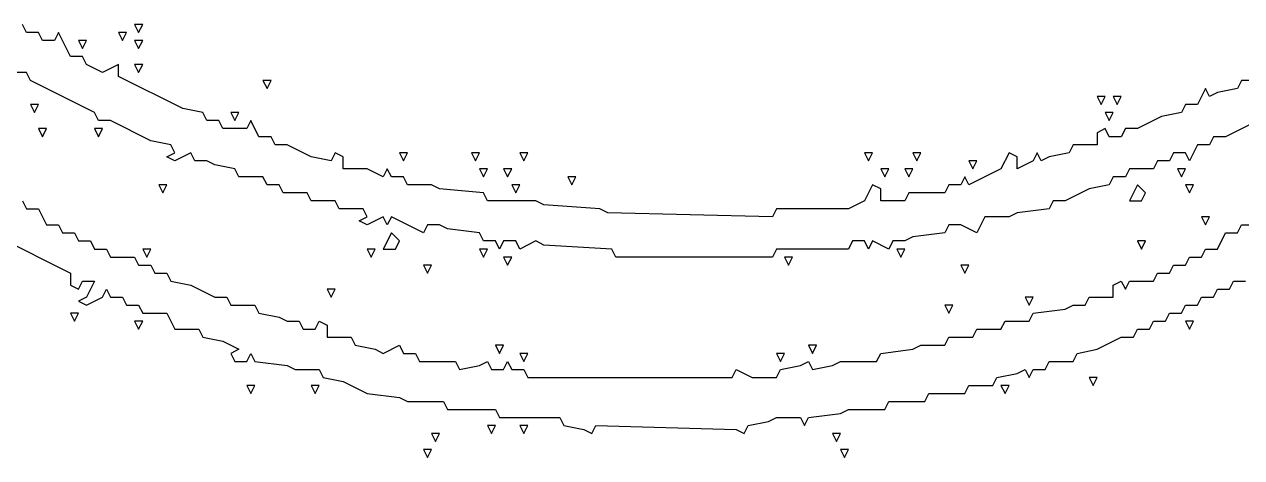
# Model space of a CAD drawing. Extents: x 11 to 152, y 0 to 170.
# Drawn here: x 77.16 to 104.99, y 24.94 to 34.84 of the extents above; entities that cross this region are included whole.
import ezdxf

# ---------------------------------------------------------------- set-up
doc = ezdxf.new("R2010")
doc.units = 0
doc.layers.add('Layer0', color=7, linetype='Continuous')

msp = doc.modelspace()

# ---------------------------------------------------------------- linework, layer by layer
at = {"layer": 'Layer0', "color": 5, "linetype": 'CONTINUOUS'}
for p, q in [((77.20604, 34.66019, 0.1), (77.11435, 34.84358, 0.1)), ((79.68177, 34.84358, 0.1), (79.77346, 34.66019, 0.1)), ((79.86516, 34.84358, 0.1), (79.68177, 34.84358, 0.1)), ((79.77346, 34.66019, 0.1), (79.86516, 34.84358, 0.1)), ((77.48112, 34.66019, 0.1), (77.20604, 34.66019, 0.1)), ((77.57282, 34.47681, 0.1), (77.48112, 34.66019, 0.1)), ((77.93959, 34.66019, 0.1), (77.8479, 34.47681, 0.1)), ((78.21467, 34.11003, 0.1), (77.93959, 34.66019, 0.1)), ((79.31499, 34.66019, 0.1), (79.40669, 34.47681, 0.1)), ((79.49838, 34.66019, 0.1), (79.31499, 34.66019, 0.1)), ((79.40669, 34.47681, 0.1), (79.49838, 34.66019, 0.1)), ((77.8479, 34.47681, 0.1), (77.57282, 34.47681, 0.1)), ((78.39806, 34.47681, 0.1), (78.48975, 34.29342, 0.1)), ((78.58145, 34.47681, 0.1), (78.39806, 34.47681, 0.1)), ((78.48975, 34.29342, 0.1), (78.58145, 34.47681, 0.1)), ((79.68177, 34.47681, 0.1), (79.77346, 34.29342, 0.1)), ((79.86516, 34.47681, 0.1), (79.68177, 34.47681, 0.1)), ((79.77346, 34.29342, 0.1), (79.86516, 34.47681, 0.1)), ((78.48975, 34.11003, 0.1), (78.21467, 34.11003, 0.1)), ((78.58145, 33.92665, 0.1), (78.48975, 34.11003, 0.1)), ((108.2902, 34.11003, 0.1), (104.6224, 32.27616, 0.1)), ((77.20604, 33.74326, 0.1), (76.93096, 33.74326, 0.1)), ((77.29773, 33.55987, 0.1), (77.20604, 33.74326, 0.1)), ((78.94822, 33.74326, 0.1), (78.58145, 33.92665, 0.1)), ((79.31499, 33.92665, 0.1), (78.94822, 33.74326, 0.1)), ((79.31499, 33.65156, 0.1), (79.31499, 33.92665, 0.1)), ((79.68177, 33.92665, 0.1), (79.77346, 33.74326, 0.1)), ((79.86516, 33.92665, 0.1), (79.68177, 33.92665, 0.1)), ((79.77346, 33.74326, 0.1), (79.86516, 33.92665, 0.1)), ((78.76483, 32.82632, 0.1), (77.29773, 33.55987, 0.1)), ((80.78209, 32.91802, 0.1), (79.31499, 33.65156, 0.1)), ((82.61597, 33.55987, 0.1), (82.70766, 33.37648, 0.1)), ((82.79935, 33.55987, 0.1), (82.61597, 33.55987, 0.1)), ((82.70766, 33.37648, 0.1), (82.79935, 33.55987, 0.1)), ((104.9892, 33.55987, 0.1), (104.8975, 33.37648, 0.1)), ((105.2643, 33.55987, 0.1), (104.9892, 33.55987, 0.1)), ((101.6882, 33.1931, 0.1), (101.7799, 33.00971, 0.1)), ((101.8716, 33.1931, 0.1), (101.6882, 33.1931, 0.1)), ((101.7799, 33.00971, 0.1), (101.8716, 33.1931, 0.1)), ((102.055, 33.1931, 0.1), (102.1467, 33.00971, 0.1)), ((102.2384, 33.1931, 0.1), (102.055, 33.1931, 0.1)), ((102.1467, 33.00971, 0.1), (102.2384, 33.1931, 0.1)), ((104.164, 33.37648, 0.1), (103.9806, 33.00971, 0.1)), ((104.2557, 33.1931, 0.1), (104.164, 33.37648, 0.1)), ((104.4391, 33.28479, 0.1), (104.2557, 33.1931, 0.1)), ((104.8975, 33.37648, 0.1), (104.4391, 33.28479, 0.1)), ((77.29773, 33.00971, 0.1), (77.38943, 32.82632, 0.1)), ((77.48112, 33.00971, 0.1), (77.29773, 33.00971, 0.1)), ((77.38943, 32.82632, 0.1), (77.48112, 33.00971, 0.1)), ((81.24056, 32.82632, 0.1), (80.78209, 32.91802, 0.1)), ((103.7055, 33.00971, 0.1), (103.6138, 32.82632, 0.1)), ((103.9806, 33.00971, 0.1), (103.7055, 33.00971, 0.1)), ((78.85653, 32.64293, 0.1), (78.76483, 32.82632, 0.1)), ((79.13161, 32.64293, 0.1), (78.85653, 32.64293, 0.1)), ((80.04854, 32.18447, 0.1), (79.13161, 32.64293, 0.1)), ((81.33225, 32.64293, 0.1), (81.24056, 32.82632, 0.1)), ((81.60734, 32.64293, 0.1), (81.33225, 32.64293, 0.1)), ((81.69903, 32.45955, 0.1), (81.60734, 32.64293, 0.1)), ((81.88242, 32.82632, 0.1), (81.97411, 32.64293, 0.1)), ((82.0658, 32.82632, 0.1), (81.88242, 32.82632, 0.1)), ((81.97411, 32.64293, 0.1), (82.0658, 32.82632, 0.1)), ((82.34088, 32.64293, 0.1), (82.24919, 32.45955, 0.1)), ((82.52427, 32.27616, 0.1), (82.34088, 32.64293, 0.1)), ((101.8716, 32.82632, 0.1), (101.9633, 32.64293, 0.1)), ((102.055, 32.82632, 0.1), (101.8716, 32.82632, 0.1)), ((101.9633, 32.64293, 0.1), (102.055, 32.82632, 0.1)), ((103.1553, 32.73463, 0.1), (102.6052, 32.45955, 0.1)), ((103.6138, 32.82632, 0.1), (103.1553, 32.73463, 0.1)), ((77.48112, 32.45955, 0.1), (77.57282, 32.27616, 0.1)), ((77.66451, 32.45955, 0.1), (77.48112, 32.45955, 0.1)), ((77.57282, 32.27616, 0.1), (77.66451, 32.45955, 0.1)), ((78.76483, 32.45955, 0.1), (78.85653, 32.27616, 0.1)), ((78.94822, 32.45955, 0.1), (78.76483, 32.45955, 0.1)), ((78.85653, 32.27616, 0.1), (78.94822, 32.45955, 0.1)), ((82.24919, 32.45955, 0.1), (81.69903, 32.45955, 0.1)), ((101.8716, 32.45955, 0.1), (101.6882, 32.36785, 0.1)), ((101.6882, 32.36785, 0.1), (101.6882, 32.09277, 0.1)), ((101.9633, 32.27616, 0.1), (101.8716, 32.45955, 0.1)), ((102.3301, 32.45955, 0.1), (102.2384, 32.27616, 0.1)), ((102.6052, 32.45955, 0.1), (102.3301, 32.45955, 0.1)), ((80.50701, 32.09277, 0.1), (80.04854, 32.18447, 0.1)), ((80.59871, 31.90939, 0.1), (80.50701, 32.09277, 0.1)), ((82.79935, 32.27616, 0.1), (82.52427, 32.27616, 0.1)), ((82.89105, 32.09277, 0.1), (82.79935, 32.27616, 0.1)), ((83.16613, 32.09277, 0.1), (82.89105, 32.09277, 0.1)), ((83.71629, 31.81769, 0.1), (83.16613, 32.09277, 0.1)), ((101.1381, 32.09277, 0.1), (101.0464, 31.90939, 0.1)), ((101.6882, 32.09277, 0.1), (101.1381, 32.09277, 0.1)), ((102.2384, 32.27616, 0.1), (101.9633, 32.27616, 0.1)), ((103.9806, 32.09277, 0.1), (103.7972, 31.726, 0.1)), ((104.2557, 32.09277, 0.1), (103.9806, 32.09277, 0.1)), ((104.3474, 32.27616, 0.1), (104.2557, 32.09277, 0.1)), ((104.6224, 32.27616, 0.1), (104.3474, 32.27616, 0.1)), ((80.41532, 31.81769, 0.1), (80.59871, 31.90939, 0.1)), ((80.59871, 31.726, 0.1), (80.41532, 31.81769, 0.1)), ((80.96548, 31.90939, 0.1), (80.59871, 31.726, 0.1)), ((81.05717, 31.726, 0.1), (80.96548, 31.90939, 0.1)), ((81.33225, 31.726, 0.1), (81.05717, 31.726, 0.1)), ((81.51564, 31.6343, 0.1), (81.33225, 31.726, 0.1)), ((84.17476, 31.726, 0.1), (83.71629, 31.81769, 0.1)), ((84.26645, 31.90939, 0.1), (84.17476, 31.726, 0.1)), ((84.44984, 31.81769, 0.1), (84.26645, 31.90939, 0.1)), ((84.44984, 31.54261, 0.1), (84.44984, 31.81769, 0.1)), ((85.73355, 31.90939, 0.1), (85.82524, 31.726, 0.1)), ((85.91694, 31.90939, 0.1), (85.73355, 31.90939, 0.1)), ((85.82524, 31.726, 0.1), (85.91694, 31.90939, 0.1)), ((87.38403, 31.90939, 0.1), (87.47573, 31.726, 0.1)), ((87.56742, 31.90939, 0.1), (87.38403, 31.90939, 0.1)), ((87.47573, 31.726, 0.1), (87.56742, 31.90939, 0.1)), ((88.48436, 31.90939, 0.1), (88.57605, 31.726, 0.1)), ((88.66775, 31.90939, 0.1), (88.48436, 31.90939, 0.1)), ((88.57605, 31.726, 0.1), (88.66775, 31.90939, 0.1)), ((96.37001, 31.90939, 0.1), (96.4617, 31.726, 0.1)), ((96.5534, 31.90939, 0.1), (96.37001, 31.90939, 0.1)), ((96.4617, 31.726, 0.1), (96.5534, 31.90939, 0.1)), ((97.47033, 31.90939, 0.1), (97.56203, 31.726, 0.1)), ((97.65372, 31.90939, 0.1), (97.47033, 31.90939, 0.1)), ((97.56203, 31.726, 0.1), (97.65372, 31.90939, 0.1)), ((98.75405, 31.726, 0.1), (98.84574, 31.54261, 0.1)), ((98.93743, 31.726, 0.1), (98.75405, 31.726, 0.1)), ((98.84574, 31.54261, 0.1), (98.93743, 31.726, 0.1)), ((99.67098, 31.90939, 0.1), (99.48759, 31.54261, 0.1)), ((99.85437, 31.81769, 0.1), (99.67098, 31.90939, 0.1)), ((99.85437, 31.54261, 0.1), (99.85437, 31.81769, 0.1)), ((100.2211, 31.726, 0.1), (99.85437, 31.54261, 0.1)), ((100.3128, 31.90939, 0.1), (100.2211, 31.726, 0.1)), ((100.4045, 31.726, 0.1), (100.3128, 31.90939, 0.1)), ((100.5879, 31.81769, 0.1), (100.4045, 31.726, 0.1)), ((101.0464, 31.90939, 0.1), (100.5879, 31.81769, 0.1)), ((103.0636, 31.726, 0.1), (102.972, 31.54261, 0.1)), ((103.3387, 31.726, 0.1), (103.0636, 31.726, 0.1)), ((103.4304, 31.90939, 0.1), (103.3387, 31.726, 0.1)), ((103.7055, 31.90939, 0.1), (103.4304, 31.90939, 0.1)), ((103.7972, 31.726, 0.1), (103.7055, 31.90939, 0.1)), ((81.97411, 31.54261, 0.1), (81.51564, 31.6343, 0.1)), ((82.0658, 31.35922, 0.1), (81.97411, 31.54261, 0.1)), ((85, 31.54261, 0.1), (84.44984, 31.54261, 0.1)), ((85.36677, 31.35922, 0.1), (85, 31.54261, 0.1)), ((85.45847, 31.54261, 0.1), (85.36677, 31.35922, 0.1)), ((85.55016, 31.35922, 0.1), (85.45847, 31.54261, 0.1)), ((87.56742, 31.54261, 0.1), (87.65912, 31.35922, 0.1)), ((87.75081, 31.54261, 0.1), (87.56742, 31.54261, 0.1)), ((87.65912, 31.35922, 0.1), (87.75081, 31.54261, 0.1)), ((88.11758, 31.54261, 0.1), (88.20928, 31.35922, 0.1)), ((88.30097, 31.54261, 0.1), (88.11758, 31.54261, 0.1)), ((88.20928, 31.35922, 0.1), (88.30097, 31.54261, 0.1)), ((96.73679, 31.54261, 0.1), (96.82848, 31.35922, 0.1)), ((96.92017, 31.54261, 0.1), (96.73679, 31.54261, 0.1)), ((96.82848, 31.35922, 0.1), (96.92017, 31.54261, 0.1)), ((97.28695, 31.54261, 0.1), (97.37864, 31.35922, 0.1)), ((97.47033, 31.54261, 0.1), (97.28695, 31.54261, 0.1)), ((97.37864, 31.35922, 0.1), (97.47033, 31.54261, 0.1)), ((99.48759, 31.54261, 0.1), (98.75405, 31.17584, 0.1)), ((102.4218, 31.54261, 0.1), (102.3301, 31.35922, 0.1)), ((102.972, 31.54261, 0.1), (102.4218, 31.54261, 0.1)), ((103.5221, 31.54261, 0.1), (103.6138, 31.35922, 0.1)), ((103.7055, 31.54261, 0.1), (103.5221, 31.54261, 0.1)), ((103.6138, 31.35922, 0.1), (103.7055, 31.54261, 0.1)), ((80.23193, 31.17584, 0.1), (80.32362, 30.99245, 0.1)), ((80.41532, 31.17584, 0.1), (80.23193, 31.17584, 0.1)), ((80.32362, 30.99245, 0.1), (80.41532, 31.17584, 0.1)), ((82.61597, 31.35922, 0.1), (82.0658, 31.35922, 0.1)), ((82.70766, 31.17584, 0.1), (82.61597, 31.35922, 0.1)), ((82.98274, 31.17584, 0.1), (82.70766, 31.17584, 0.1)), ((83.07443, 30.99245, 0.1), (82.98274, 31.17584, 0.1)), ((85.82524, 31.35922, 0.1), (85.55016, 31.35922, 0.1)), ((85.91694, 31.17584, 0.1), (85.82524, 31.35922, 0.1)), ((86.4671, 31.17584, 0.1), (85.91694, 31.17584, 0.1)), ((86.65049, 31.08414, 0.1), (86.4671, 31.17584, 0.1)), ((88.30097, 31.17584, 0.1), (88.39266, 30.99245, 0.1)), ((88.48436, 31.17584, 0.1), (88.30097, 31.17584, 0.1)), ((88.39266, 30.99245, 0.1), (88.48436, 31.17584, 0.1)), ((89.58468, 31.35922, 0.1), (89.67638, 31.17584, 0.1)), ((89.76807, 31.35922, 0.1), (89.58468, 31.35922, 0.1)), ((89.67638, 31.17584, 0.1), (89.76807, 31.35922, 0.1)), ((96.5534, 31.17584, 0.1), (96.37001, 30.80906, 0.1)), ((96.73679, 31.08414, 0.1), (96.5534, 31.17584, 0.1)), ((98.29558, 31.17584, 0.1), (98.20388, 30.99245, 0.1)), ((98.57066, 31.17584, 0.1), (98.29558, 31.17584, 0.1)), ((98.66235, 31.35922, 0.1), (98.57066, 31.17584, 0.1)), ((98.75405, 31.17584, 0.1), (98.66235, 31.35922, 0.1)), ((101.9633, 31.17584, 0.1), (101.5049, 31.08414, 0.1)), ((102.055, 31.35922, 0.1), (101.9633, 31.17584, 0.1)), ((102.3301, 31.35922, 0.1), (102.055, 31.35922, 0.1)), ((102.6052, 31.17584, 0.1), (102.4218, 30.80906, 0.1)), ((102.7886, 30.99245, 0.1), (102.6052, 31.17584, 0.1)), ((103.7055, 31.17584, 0.1), (103.7972, 30.99245, 0.1)), ((103.8889, 31.17584, 0.1), (103.7055, 31.17584, 0.1)), ((103.7972, 30.99245, 0.1), (103.8889, 31.17584, 0.1)), ((83.6246, 30.99245, 0.1), (83.07443, 30.99245, 0.1)), ((83.71629, 30.80906, 0.1), (83.6246, 30.99245, 0.1)), ((87.65912, 30.99245, 0.1), (86.65049, 31.08414, 0.1)), ((87.75081, 30.80906, 0.1), (87.65912, 30.99245, 0.1)), ((96.73679, 30.80906, 0.1), (96.73679, 31.08414, 0.1)), ((97.37864, 30.99245, 0.1), (97.28695, 30.80906, 0.1)), ((98.20388, 30.99245, 0.1), (97.37864, 30.99245, 0.1)), ((101.5049, 31.08414, 0.1), (100.9547, 30.80906, 0.1)), ((102.6969, 30.80906, 0.1), (102.7886, 30.99245, 0.1)), ((77.11435, 30.80906, 0.1), (77.20604, 30.62567, 0.1)), ((77.20604, 30.62567, 0.1), (77.48112, 30.62567, 0.1)), ((77.48112, 30.62567, 0.1), (77.66451, 30.2589, 0.1)), ((84.26645, 30.80906, 0.1), (83.71629, 30.80906, 0.1)), ((84.35814, 30.62567, 0.1), (84.26645, 30.80906, 0.1)), ((84.90831, 30.62567, 0.1), (84.35814, 30.62567, 0.1)), ((85, 30.44229, 0.1), (84.90831, 30.62567, 0.1)), ((88.85113, 30.80906, 0.1), (87.75081, 30.80906, 0.1)), ((89.03452, 30.71737, 0.1), (88.85113, 30.80906, 0.1)), ((90.31823, 30.62567, 0.1), (89.03452, 30.71737, 0.1)), ((90.50162, 30.53398, 0.1), (90.31823, 30.62567, 0.1)), ((94.35275, 30.62567, 0.1), (94.26106, 30.44229, 0.1)), ((96.00324, 30.62567, 0.1), (94.35275, 30.62567, 0.1)), ((96.37001, 30.80906, 0.1), (96.00324, 30.62567, 0.1)), ((97.28695, 30.80906, 0.1), (96.73679, 30.80906, 0.1)), ((100.5879, 30.62567, 0.1), (99.85437, 30.53398, 0.1)), ((100.6796, 30.80906, 0.1), (100.5879, 30.62567, 0.1)), ((100.9547, 30.80906, 0.1), (100.6796, 30.80906, 0.1)), ((102.4218, 30.80906, 0.1), (102.6969, 30.80906, 0.1)), ((84.81661, 30.35059, 0.1), (85, 30.44229, 0.1)), ((85, 30.2589, 0.1), (84.81661, 30.35059, 0.1)), ((85.36677, 30.44229, 0.1), (85, 30.2589, 0.1)), ((85.45847, 30.2589, 0.1), (85.36677, 30.44229, 0.1)), ((85.55016, 30.44229, 0.1), (85.45847, 30.2589, 0.1)), ((86.28371, 30.07551, 0.1), (85.55016, 30.44229, 0.1)), ((94.26106, 30.44229, 0.1), (90.50162, 30.53398, 0.1)), ((99.12082, 30.44229, 0.1), (98.93743, 30.07551, 0.1)), ((99.67098, 30.44229, 0.1), (99.12082, 30.44229, 0.1)), ((99.85437, 30.53398, 0.1), (99.67098, 30.44229, 0.1)), ((104.0723, 30.44229, 0.1), (104.164, 30.2589, 0.1)), ((104.2557, 30.44229, 0.1), (104.0723, 30.44229, 0.1)), ((104.164, 30.2589, 0.1), (104.2557, 30.44229, 0.1)), ((76.01402, 30.2589, 0.1), (78.21467, 29.15858, 0.1)), ((77.66451, 30.2589, 0.1), (77.93959, 30.2589, 0.1)), ((77.93959, 30.2589, 0.1), (78.03128, 30.07551, 0.1)), ((78.03128, 30.07551, 0.1), (78.30636, 30.07551, 0.1)), ((78.30636, 30.07551, 0.1), (78.39806, 29.89213, 0.1)), ((85.55016, 30.07551, 0.1), (85.36677, 29.70874, 0.1)), ((85.73355, 29.89213, 0.1), (85.55016, 30.07551, 0.1)), ((86.3754, 30.2589, 0.1), (86.28371, 30.07551, 0.1)), ((86.65049, 30.2589, 0.1), (86.3754, 30.2589, 0.1)), ((86.83387, 30.16721, 0.1), (86.65049, 30.2589, 0.1)), ((87.56742, 30.07551, 0.1), (86.83387, 30.16721, 0.1)), ((87.65912, 29.89213, 0.1), (87.56742, 30.07551, 0.1)), ((98.20388, 30.07551, 0.1), (97.47033, 29.98382, 0.1)), ((98.29558, 30.2589, 0.1), (98.20388, 30.07551, 0.1)), ((98.57066, 30.2589, 0.1), (98.29558, 30.2589, 0.1)), ((98.93743, 30.07551, 0.1), (98.57066, 30.2589, 0.1)), ((104.4391, 29.70874, 0.1), (104.6224, 30.07551, 0.1)), ((104.6224, 30.07551, 0.1), (104.8975, 30.07551, 0.1)), ((104.8975, 30.07551, 0.1), (104.9892, 30.2589, 0.1)), ((104.9892, 30.2589, 0.1), (105.2643, 30.2589, 0.1)), ((78.39806, 29.89213, 0.1), (78.67314, 29.89213, 0.1)), ((78.67314, 29.89213, 0.1), (78.76483, 29.70874, 0.1)), ((85.64186, 29.70874, 0.1), (85.73355, 29.89213, 0.1)), ((87.9342, 29.89213, 0.1), (87.65912, 29.89213, 0.1)), ((88.02589, 29.70874, 0.1), (87.9342, 29.89213, 0.1)), ((88.11758, 29.89213, 0.1), (88.02589, 29.70874, 0.1)), ((88.39266, 29.89213, 0.1), (88.11758, 29.89213, 0.1)), ((88.48436, 29.70874, 0.1), (88.39266, 29.89213, 0.1)), ((88.85113, 29.89213, 0.1), (88.48436, 29.70874, 0.1)), ((89.03452, 29.80043, 0.1), (88.85113, 29.89213, 0.1)), ((90.59331, 29.70874, 0.1), (89.03452, 29.80043, 0.1)), ((96.09493, 29.89213, 0.1), (96.00324, 29.70874, 0.1)), ((96.37001, 29.89213, 0.1), (96.09493, 29.89213, 0.1)), ((96.4617, 29.70874, 0.1), (96.37001, 29.89213, 0.1)), ((96.5534, 29.89213, 0.1), (96.4617, 29.70874, 0.1)), ((96.92017, 29.70874, 0.1), (96.5534, 29.89213, 0.1)), ((97.01187, 29.89213, 0.1), (96.92017, 29.70874, 0.1)), ((97.28695, 29.89213, 0.1), (97.01187, 29.89213, 0.1)), ((97.47033, 29.98382, 0.1), (97.28695, 29.89213, 0.1)), ((102.6052, 29.89213, 0.1), (102.6969, 29.70874, 0.1)), ((102.7886, 29.89213, 0.1), (102.6052, 29.89213, 0.1)), ((102.6969, 29.70874, 0.1), (102.7886, 29.89213, 0.1)), ((78.76483, 29.70874, 0.1), (79.03991, 29.70874, 0.1)), ((79.03991, 29.70874, 0.1), (79.13161, 29.52535, 0.1)), ((79.13161, 29.52535, 0.1), (79.68177, 29.52535, 0.1)), ((79.68177, 29.52535, 0.1), (79.77346, 29.34196, 0.1)), ((79.86516, 29.70874, 0.1), (79.95685, 29.52535, 0.1)), ((80.04854, 29.70874, 0.1), (79.86516, 29.70874, 0.1)), ((79.95685, 29.52535, 0.1), (80.04854, 29.70874, 0.1)), ((85, 29.70874, 0.1), (85.09169, 29.52535, 0.1)), ((85.18339, 29.70874, 0.1), (85, 29.70874, 0.1)), ((85.09169, 29.52535, 0.1), (85.18339, 29.70874, 0.1)), ((85.36677, 29.70874, 0.1), (85.64186, 29.70874, 0.1)), ((87.56742, 29.70874, 0.1), (87.65912, 29.52535, 0.1)), ((87.75081, 29.70874, 0.1), (87.56742, 29.70874, 0.1)), ((87.65912, 29.52535, 0.1), (87.75081, 29.70874, 0.1)), ((88.11758, 29.52535, 0.1), (88.20928, 29.34196, 0.1)), ((88.30097, 29.52535, 0.1), (88.11758, 29.52535, 0.1)), ((88.20928, 29.34196, 0.1), (88.30097, 29.52535, 0.1)), ((90.68501, 29.52535, 0.1), (90.59331, 29.70874, 0.1)), ((94.26106, 29.52535, 0.1), (90.68501, 29.52535, 0.1)), ((94.35275, 29.70874, 0.1), (94.26106, 29.52535, 0.1)), ((96.00324, 29.70874, 0.1), (94.35275, 29.70874, 0.1)), ((94.53614, 29.52535, 0.1), (94.62783, 29.34196, 0.1)), ((94.71953, 29.52535, 0.1), (94.53614, 29.52535, 0.1)), ((94.62783, 29.34196, 0.1), (94.71953, 29.52535, 0.1)), ((97.10356, 29.70874, 0.1), (97.19525, 29.52535, 0.1)), ((97.28695, 29.70874, 0.1), (97.10356, 29.70874, 0.1)), ((97.19525, 29.52535, 0.1), (97.28695, 29.70874, 0.1)), ((103.7055, 29.34196, 0.1), (103.7972, 29.52535, 0.1)), ((103.7972, 29.52535, 0.1), (104.0723, 29.52535, 0.1)), ((104.0723, 29.52535, 0.1), (104.164, 29.70874, 0.1)), ((104.164, 29.70874, 0.1), (104.4391, 29.70874, 0.1)), ((79.77346, 29.34196, 0.1), (80.04854, 29.34196, 0.1)), ((80.04854, 29.34196, 0.1), (80.14024, 29.15858, 0.1)), ((86.28371, 29.34196, 0.1), (86.3754, 29.15858, 0.1)), ((86.4671, 29.34196, 0.1), (86.28371, 29.34196, 0.1)), ((86.3754, 29.15858, 0.1), (86.4671, 29.34196, 0.1)), ((98.57066, 29.34196, 0.1), (98.66235, 29.15858, 0.1)), ((98.75405, 29.34196, 0.1), (98.57066, 29.34196, 0.1)), ((98.66235, 29.15858, 0.1), (98.75405, 29.34196, 0.1)), ((103.3387, 29.15858, 0.1), (103.4304, 29.34196, 0.1)), ((103.4304, 29.34196, 0.1), (103.7055, 29.34196, 0.1)), ((78.21467, 29.15858, 0.1), (78.21467, 28.8835, 0.1)), ((78.39806, 28.7918, 0.1), (78.48975, 28.97519, 0.1)), ((78.48975, 28.97519, 0.1), (78.76483, 28.97519, 0.1)), ((78.76483, 28.97519, 0.1), (78.58145, 28.60841, 0.1)), ((80.14024, 29.15858, 0.1), (80.41532, 29.15858, 0.1)), ((80.41532, 29.15858, 0.1), (80.50701, 28.97519, 0.1)), ((80.50701, 28.97519, 0.1), (80.96548, 28.8835, 0.1)), ((102.055, 28.8835, 0.1), (102.2384, 28.97519, 0.1)), ((102.2384, 28.97519, 0.1), (102.3301, 28.7918, 0.1)), ((102.3301, 28.7918, 0.1), (102.4218, 28.97519, 0.1)), ((102.4218, 28.97519, 0.1), (102.972, 28.97519, 0.1)), ((102.972, 28.97519, 0.1), (103.0636, 29.15858, 0.1)), ((103.0636, 29.15858, 0.1), (103.3387, 29.15858, 0.1)), ((104.7141, 28.7918, 0.1), (104.8058, 28.97519, 0.1)), ((104.8058, 28.97519, 0.1), (105.0809, 28.97519, 0.1)), ((78.21467, 28.8835, 0.1), (78.39806, 28.7918, 0.1)), ((78.94822, 28.60841, 0.1), (79.03991, 28.7918, 0.1)), ((79.03991, 28.7918, 0.1), (79.13161, 28.60841, 0.1)), ((80.96548, 28.8835, 0.1), (81.51564, 28.60841, 0.1)), ((84.08306, 28.7918, 0.1), (84.17476, 28.60841, 0.1)), ((84.26645, 28.7918, 0.1), (84.08306, 28.7918, 0.1)), ((84.17476, 28.60841, 0.1), (84.26645, 28.7918, 0.1)), ((102.055, 28.60841, 0.1), (102.055, 28.8835, 0.1)), ((104.3474, 28.60841, 0.1), (104.4391, 28.7918, 0.1)), ((104.4391, 28.7918, 0.1), (104.7141, 28.7918, 0.1)), ((78.58145, 28.60841, 0.1), (78.39806, 28.51672, 0.1)), ((78.39806, 28.51672, 0.1), (78.58145, 28.42503, 0.1)), ((78.58145, 28.42503, 0.1), (78.94822, 28.60841, 0.1)), ((79.13161, 28.60841, 0.1), (79.40669, 28.60841, 0.1)), ((79.40669, 28.60841, 0.1), (79.49838, 28.42503, 0.1)), ((79.49838, 28.42503, 0.1), (79.77346, 28.42503, 0.1)), ((79.77346, 28.42503, 0.1), (79.86516, 28.24164, 0.1)), ((81.51564, 28.60841, 0.1), (81.79072, 28.60841, 0.1)), ((81.79072, 28.60841, 0.1), (81.88242, 28.42503, 0.1)), ((81.88242, 28.42503, 0.1), (82.43258, 28.42503, 0.1)), ((82.43258, 28.42503, 0.1), (82.52427, 28.24164, 0.1)), ((98.20388, 28.42503, 0.1), (98.29558, 28.24164, 0.1)), ((98.38727, 28.42503, 0.1), (98.20388, 28.42503, 0.1)), ((98.29558, 28.24164, 0.1), (98.38727, 28.42503, 0.1)), ((100.0378, 28.60841, 0.1), (100.1294, 28.42503, 0.1)), ((100.2211, 28.60841, 0.1), (100.0378, 28.60841, 0.1)), ((100.1294, 28.42503, 0.1), (100.2211, 28.60841, 0.1)), ((100.9547, 28.33333, 0.1), (101.1381, 28.42503, 0.1)), ((101.1381, 28.42503, 0.1), (101.4132, 28.42503, 0.1)), ((101.4132, 28.42503, 0.1), (101.5049, 28.60841, 0.1)), ((101.5049, 28.60841, 0.1), (102.055, 28.60841, 0.1)), ((103.6138, 28.24164, 0.1), (103.7055, 28.42503, 0.1)), ((103.7055, 28.42503, 0.1), (103.9806, 28.42503, 0.1)), ((103.9806, 28.42503, 0.1), (104.0723, 28.60841, 0.1)), ((104.0723, 28.60841, 0.1), (104.3474, 28.60841, 0.1)), ((78.21467, 28.24164, 0.1), (78.30636, 28.05825, 0.1)), ((78.39806, 28.24164, 0.1), (78.21467, 28.24164, 0.1)), ((78.30636, 28.05825, 0.1), (78.39806, 28.24164, 0.1)), ((79.86516, 28.24164, 0.1), (80.41532, 28.24164, 0.1)), ((80.41532, 28.24164, 0.1), (80.59871, 27.87487, 0.1)), ((82.52427, 28.24164, 0.1), (82.98274, 28.14995, 0.1)), ((82.98274, 28.14995, 0.1), (83.16613, 28.05825, 0.1)), ((100.1294, 28.05825, 0.1), (100.2211, 28.24164, 0.1)), ((100.2211, 28.24164, 0.1), (100.9547, 28.33333, 0.1)), ((103.247, 28.05825, 0.1), (103.3387, 28.24164, 0.1)), ((103.3387, 28.24164, 0.1), (103.6138, 28.24164, 0.1)), ((79.68177, 28.05825, 0.1), (79.77346, 27.87487, 0.1)), ((79.86516, 28.05825, 0.1), (79.68177, 28.05825, 0.1)), ((79.77346, 27.87487, 0.1), (79.86516, 28.05825, 0.1)), ((80.59871, 27.87487, 0.1), (81.14887, 27.87487, 0.1)), ((81.14887, 27.87487, 0.1), (81.24056, 27.69148, 0.1)), ((83.16613, 28.05825, 0.1), (83.44121, 28.05825, 0.1)), ((83.44121, 28.05825, 0.1), (83.5329, 27.87487, 0.1)), ((83.5329, 27.87487, 0.1), (83.80798, 27.87487, 0.1)), ((83.80798, 27.87487, 0.1), (83.89968, 28.05825, 0.1)), ((83.89968, 28.05825, 0.1), (84.08306, 27.96656, 0.1)), ((84.08306, 27.96656, 0.1), (84.08306, 27.69148, 0.1)), ((98.84574, 27.69148, 0.1), (98.93743, 27.87487, 0.1)), ((98.93743, 27.87487, 0.1), (99.48759, 27.87487, 0.1)), ((99.48759, 27.87487, 0.1), (99.57929, 28.05825, 0.1)), ((99.57929, 28.05825, 0.1), (100.1294, 28.05825, 0.1)), ((102.5135, 27.69148, 0.1), (102.6052, 27.87487, 0.1)), ((102.6052, 27.87487, 0.1), (102.8803, 27.87487, 0.1)), ((102.8803, 27.87487, 0.1), (102.972, 28.05825, 0.1)), ((102.972, 28.05825, 0.1), (103.247, 28.05825, 0.1)), ((103.7055, 28.05825, 0.1), (103.7972, 27.87487, 0.1)), ((103.8889, 28.05825, 0.1), (103.7055, 28.05825, 0.1)), ((103.7972, 27.87487, 0.1), (103.8889, 28.05825, 0.1)), ((81.24056, 27.69148, 0.1), (81.69903, 27.59978, 0.1)), ((81.69903, 27.59978, 0.1), (82.0658, 27.4164, 0.1)), ((84.08306, 27.69148, 0.1), (84.63323, 27.69148, 0.1)), ((84.63323, 27.69148, 0.1), (84.72492, 27.50809, 0.1)), ((98.20388, 27.50809, 0.1), (98.29558, 27.69148, 0.1)), ((98.29558, 27.69148, 0.1), (98.84574, 27.69148, 0.1)), ((101.6882, 27.4164, 0.1), (102.2384, 27.69148, 0.1)), ((102.2384, 27.69148, 0.1), (102.5135, 27.69148, 0.1)), ((82.0658, 27.4164, 0.1), (81.88242, 27.3247, 0.1)), ((81.88242, 27.3247, 0.1), (81.97411, 27.14132, 0.1)), ((82.24919, 27.14132, 0.1), (82.34088, 27.3247, 0.1)), ((82.34088, 27.3247, 0.1), (82.43258, 27.14132, 0.1)), ((84.72492, 27.50809, 0.1), (85.18339, 27.4164, 0.1)), ((85.18339, 27.4164, 0.1), (85.36677, 27.3247, 0.1)), ((85.36677, 27.3247, 0.1), (85.73355, 27.50809, 0.1)), ((85.73355, 27.50809, 0.1), (85.82524, 27.3247, 0.1)), ((85.82524, 27.3247, 0.1), (86.10032, 27.3247, 0.1)), ((86.10032, 27.3247, 0.1), (86.19202, 27.14132, 0.1)), ((87.9342, 27.50809, 0.1), (88.02589, 27.3247, 0.1)), ((88.11758, 27.50809, 0.1), (87.9342, 27.50809, 0.1)), ((88.02589, 27.3247, 0.1), (88.11758, 27.50809, 0.1)), ((88.48436, 27.3247, 0.1), (88.57605, 27.14132, 0.1)), ((88.66775, 27.3247, 0.1), (88.48436, 27.3247, 0.1)), ((88.57605, 27.14132, 0.1), (88.66775, 27.3247, 0.1)), ((94.35275, 27.3247, 0.1), (94.44444, 27.14132, 0.1)), ((94.53614, 27.3247, 0.1), (94.35275, 27.3247, 0.1)), ((94.44444, 27.14132, 0.1), (94.53614, 27.3247, 0.1)), ((95.0863, 27.50809, 0.1), (95.17799, 27.3247, 0.1)), ((95.26969, 27.50809, 0.1), (95.0863, 27.50809, 0.1)), ((95.17799, 27.3247, 0.1), (95.26969, 27.50809, 0.1)), ((96.64509, 27.14132, 0.1), (96.73679, 27.3247, 0.1)), ((96.73679, 27.3247, 0.1), (97.47033, 27.4164, 0.1)), ((97.47033, 27.4164, 0.1), (97.65372, 27.50809, 0.1)), ((97.65372, 27.50809, 0.1), (98.20388, 27.50809, 0.1)), ((101.1381, 27.14132, 0.1), (101.2298, 27.3247, 0.1)), ((101.2298, 27.3247, 0.1), (101.6882, 27.4164, 0.1)), ((81.97411, 27.14132, 0.1), (82.24919, 27.14132, 0.1)), ((82.43258, 27.14132, 0.1), (83.16613, 27.04962, 0.1)), ((83.16613, 27.04962, 0.1), (83.34951, 26.95793, 0.1)), ((86.19202, 27.14132, 0.1), (87.01726, 27.14132, 0.1)), ((87.01726, 27.14132, 0.1), (87.10895, 26.95793, 0.1)), ((87.10895, 26.95793, 0.1), (87.56742, 27.04962, 0.1)), ((87.56742, 27.04962, 0.1), (87.75081, 27.14132, 0.1)), ((87.75081, 27.14132, 0.1), (87.8425, 26.95793, 0.1)), ((88.11758, 26.95793, 0.1), (88.20928, 27.14132, 0.1)), ((88.20928, 27.14132, 0.1), (88.30097, 26.95793, 0.1)), ((94.44444, 26.95793, 0.1), (94.90291, 27.04962, 0.1)), ((94.90291, 27.04962, 0.1), (95.0863, 27.14132, 0.1)), ((95.0863, 27.14132, 0.1), (95.17799, 26.95793, 0.1)), ((95.17799, 26.95793, 0.1), (95.63646, 27.04962, 0.1)), ((95.63646, 27.04962, 0.1), (95.81985, 27.14132, 0.1)), ((95.81985, 27.14132, 0.1), (96.64509, 27.14132, 0.1)), ((100.4962, 26.95793, 0.1), (100.5879, 27.14132, 0.1)), ((100.5879, 27.14132, 0.1), (101.1381, 27.14132, 0.1)), ((83.34951, 26.95793, 0.1), (83.89968, 26.95793, 0.1)), ((83.89968, 26.95793, 0.1), (83.99137, 26.77454, 0.1)), ((83.99137, 26.77454, 0.1), (84.44984, 26.68285, 0.1)), ((87.8425, 26.95793, 0.1), (88.11758, 26.95793, 0.1)), ((88.30097, 26.95793, 0.1), (88.57605, 26.95793, 0.1)), ((88.57605, 26.95793, 0.1), (88.66775, 26.77454, 0.1)), ((88.66775, 26.77454, 0.1), (93.34412, 26.77454, 0.1)), ((93.34412, 26.77454, 0.1), (93.43581, 26.95793, 0.1)), ((93.43581, 26.95793, 0.1), (93.80259, 26.77454, 0.1)), ((93.80259, 26.77454, 0.1), (94.35275, 26.77454, 0.1)), ((94.35275, 26.77454, 0.1), (94.44444, 26.95793, 0.1)), ((99.30421, 26.59115, 0.1), (99.3959, 26.77454, 0.1)), ((99.3959, 26.77454, 0.1), (99.85437, 26.86624, 0.1)), ((99.85437, 26.86624, 0.1), (100.0378, 26.95793, 0.1)), ((100.0378, 26.95793, 0.1), (100.1294, 26.77454, 0.1)), ((100.1294, 26.77454, 0.1), (100.2211, 26.95793, 0.1)), ((100.2211, 26.95793, 0.1), (100.4962, 26.95793, 0.1)), ((101.5049, 26.77454, 0.1), (101.5965, 26.59115, 0.1)), ((101.6882, 26.77454, 0.1), (101.5049, 26.77454, 0.1)), ((101.5965, 26.59115, 0.1), (101.6882, 26.77454, 0.1)), ((82.24919, 26.59115, 0.1), (82.34088, 26.40777, 0.1)), ((82.43258, 26.59115, 0.1), (82.24919, 26.59115, 0.1)), ((82.34088, 26.40777, 0.1), (82.43258, 26.59115, 0.1)), ((83.71629, 26.59115, 0.1), (83.80798, 26.40777, 0.1)), ((83.89968, 26.59115, 0.1), (83.71629, 26.59115, 0.1)), ((83.80798, 26.40777, 0.1), (83.89968, 26.59115, 0.1)), ((84.44984, 26.68285, 0.1), (85, 26.40777, 0.1)), ((98.66235, 26.40777, 0.1), (98.75405, 26.59115, 0.1)), ((98.75405, 26.59115, 0.1), (99.30421, 26.59115, 0.1)), ((99.48759, 26.59115, 0.1), (99.57929, 26.40777, 0.1)), ((99.67098, 26.59115, 0.1), (99.48759, 26.59115, 0.1)), ((99.57929, 26.40777, 0.1), (99.67098, 26.59115, 0.1)), ((85, 26.40777, 0.1), (85.73355, 26.31607, 0.1)), ((85.73355, 26.31607, 0.1), (85.91694, 26.22438, 0.1)), ((85.91694, 26.22438, 0.1), (86.74218, 26.22438, 0.1)), ((86.74218, 26.22438, 0.1), (86.83387, 26.04099, 0.1)), ((96.82848, 26.04099, 0.1), (96.92017, 26.22438, 0.1)), ((96.92017, 26.22438, 0.1), (97.74542, 26.22438, 0.1)), ((97.74542, 26.22438, 0.1), (97.83711, 26.40777, 0.1)), ((97.83711, 26.40777, 0.1), (98.66235, 26.40777, 0.1)), ((86.83387, 26.04099, 0.1), (87.9342, 26.04099, 0.1)), ((87.9342, 26.04099, 0.1), (88.02589, 25.85761, 0.1)), ((95.0863, 25.85761, 0.1), (95.81985, 25.9493, 0.1)), ((95.81985, 25.9493, 0.1), (96.00324, 26.04099, 0.1)), ((96.00324, 26.04099, 0.1), (96.82848, 26.04099, 0.1)), ((87.75081, 25.67422, 0.1), (87.8425, 25.49083, 0.1)), ((87.9342, 25.67422, 0.1), (87.75081, 25.67422, 0.1)), ((87.8425, 25.49083, 0.1), (87.9342, 25.67422, 0.1)), ((88.02589, 25.85761, 0.1), (89.40129, 25.85761, 0.1)), ((88.48436, 25.67422, 0.1), (88.57605, 25.49083, 0.1)), ((88.66775, 25.67422, 0.1), (88.48436, 25.67422, 0.1)), ((88.57605, 25.49083, 0.1), (88.66775, 25.67422, 0.1)), ((89.40129, 25.85761, 0.1), (89.49299, 25.67422, 0.1)), ((89.49299, 25.67422, 0.1), (89.95146, 25.58252, 0.1)), ((90.13484, 25.49083, 0.1), (90.22654, 25.67422, 0.1)), ((90.22654, 25.67422, 0.1), (93.43581, 25.58252, 0.1)), ((93.6192, 25.49083, 0.1), (93.7109, 25.67422, 0.1)), ((93.7109, 25.67422, 0.1), (94.16936, 25.76591, 0.1)), ((94.16936, 25.76591, 0.1), (94.35275, 25.85761, 0.1)), ((94.35275, 25.85761, 0.1), (94.90291, 25.85761, 0.1)), ((94.90291, 25.85761, 0.1), (94.99461, 25.67422, 0.1)), ((94.99461, 25.67422, 0.1), (95.0863, 25.85761, 0.1)), ((86.4671, 25.49083, 0.1), (86.55879, 25.30744, 0.1)), ((86.65049, 25.49083, 0.1), (86.4671, 25.49083, 0.1)), ((86.55879, 25.30744, 0.1), (86.65049, 25.49083, 0.1)), ((89.95146, 25.58252, 0.1), (90.13484, 25.49083, 0.1)), ((93.43581, 25.58252, 0.1), (93.6192, 25.49083, 0.1)), ((95.63646, 25.49083, 0.1), (95.72816, 25.30744, 0.1)), ((95.81985, 25.49083, 0.1), (95.63646, 25.49083, 0.1)), ((95.72816, 25.30744, 0.1), (95.81985, 25.49083, 0.1)), ((86.28371, 25.12406, 0.1), (86.3754, 24.94067, 0.1)), ((86.4671, 25.12406, 0.1), (86.28371, 25.12406, 0.1)), ((86.3754, 24.94067, 0.1), (86.4671, 25.12406, 0.1)), ((95.81985, 25.12406, 0.1), (95.91154, 24.94067, 0.1)), ((96.00324, 25.12406, 0.1), (95.81985, 25.12406, 0.1)), ((95.91154, 24.94067, 0.1), (96.00324, 25.12406, 0.1))]:
    msp.add_line(p, q, dxfattribs=at)

doc.saveas('drawing.dxf')
